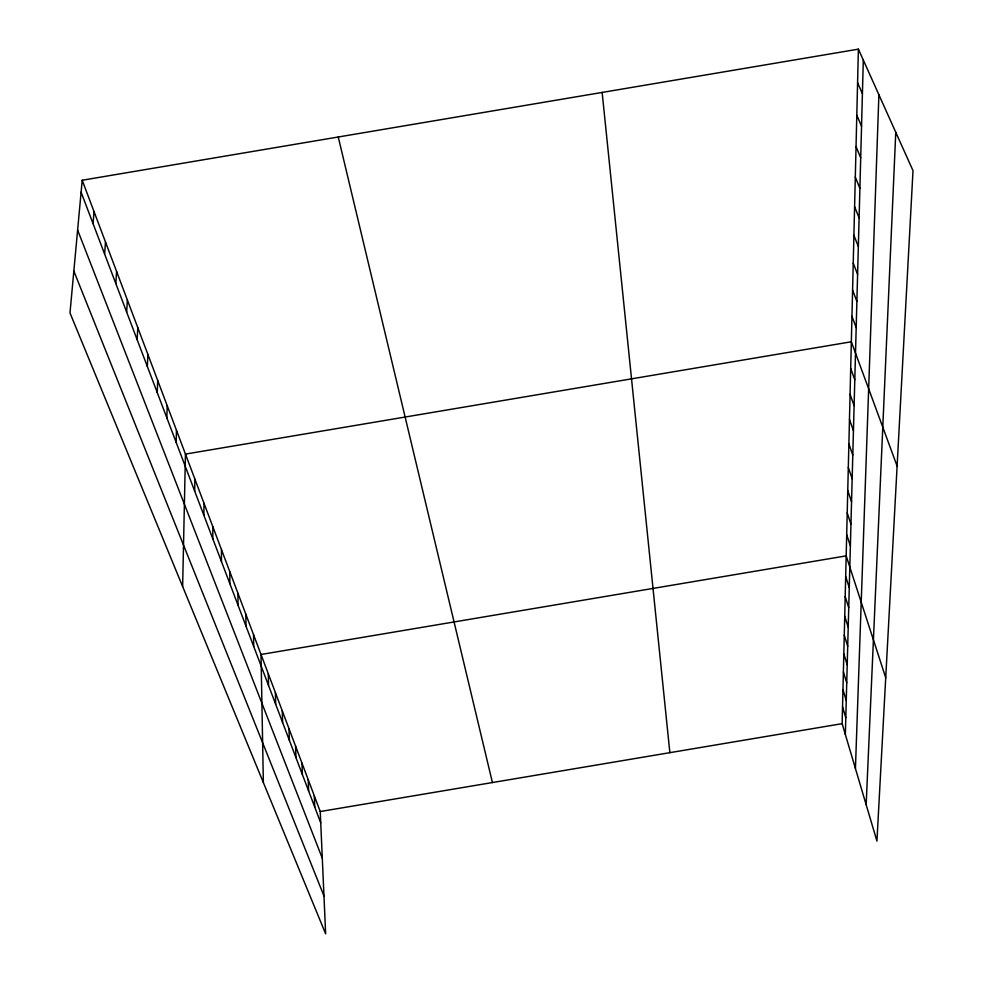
<?xml version="1.0" encoding="UTF-8"?>
<svg xmlns="http://www.w3.org/2000/svg" width="983" height="983" viewBox="0 0 983 983"><rect width="100%" height="100%" fill="white"/><g stroke="black" fill="none" stroke-linecap="round" stroke-linejoin="round"><path stroke-width="1.47" d="M221.445 561.539L221.47 549.583M212.783 538.745L212.856 526.765M203.862 515.276L203.997 503.259M194.683 491.082L194.867 479.053M182.641 586.532L185.455 454.097L851.339 341.777L897.11 466.089M858.392 49.15L913.01 170.637L876.934 841.079L842.136 723.66L858.392 49.15L82.203 180.245L69.99 312.926L325.643 933.85L320.237 811.54L82.203 180.245M176.154 442.325L176.473 430.259M845.355 734.51L863.307 60.086M166.84 417.812L167.221 405.733M855.431 768.509L878.9 94.761M157.243 392.561L157.698 380.47M147.352 366.536L147.892 354.458M866.158 804.733L895.771 132.3M137.165 339.725L137.78 327.646M126.66 312.066L127.36 299.987M115.81 283.522L116.608 271.468M104.616 254.056L105.5 242.039M93.053 223.632L94.049 211.64M320.237 811.54L842.136 723.66M857.581 82.707L862.41 93.717M856.795 115.183L861.55 126.266M856.046 146.639L860.703 157.772M855.308 177.124L859.892 188.306M854.596 206.663L859.105 217.882M73.848 271.062L323.972 895.992M853.908 235.318L858.343 246.573M77.62 230.059L322.301 858.27M853.232 263.112L857.606 274.392M852.58 290.108L856.881 301.4M81.11 192.189L320.728 822.832M851.954 316.317L856.181 327.622M850.7 368.441L854.792 379.757M850.074 394.318L854.104 405.623M849.472 419.422L853.441 430.726M848.882 443.812L852.789 455.104M848.304 467.503L852.163 478.782M847.751 490.529L851.548 501.785M847.211 512.917L850.946 524.148M846.695 534.691L850.369 545.897M885.72 677.766L846.179 555.874L261.011 654.481L263.358 782.579M845.687 576.505L849.263 587.65M845.196 596.583L848.722 607.703M844.729 616.157L848.206 627.24M844.274 635.215L847.702 646.261M843.819 653.793L847.211 664.803M843.389 671.917L846.719 682.89M842.959 689.587L846.252 700.523M842.542 706.838L845.798 717.725M338.25 136.993L492.422 782.554M602.149 92.427L669.865 752.671M314.29 795.788L314.769 807.141M308.207 779.654L308.65 791.045M301.965 763.103L302.383 774.555M295.576 746.146L295.969 757.647M289.014 728.747L289.371 740.31M282.293 710.906L282.613 722.517M275.387 692.585L275.67 704.246M268.298 673.785L268.543 685.495M253.54 634.649L253.712 646.445M245.848 614.264L245.983 626.11M237.947 593.314L238.033 605.196M229.825 571.762L229.862 583.681"/></g></svg>
